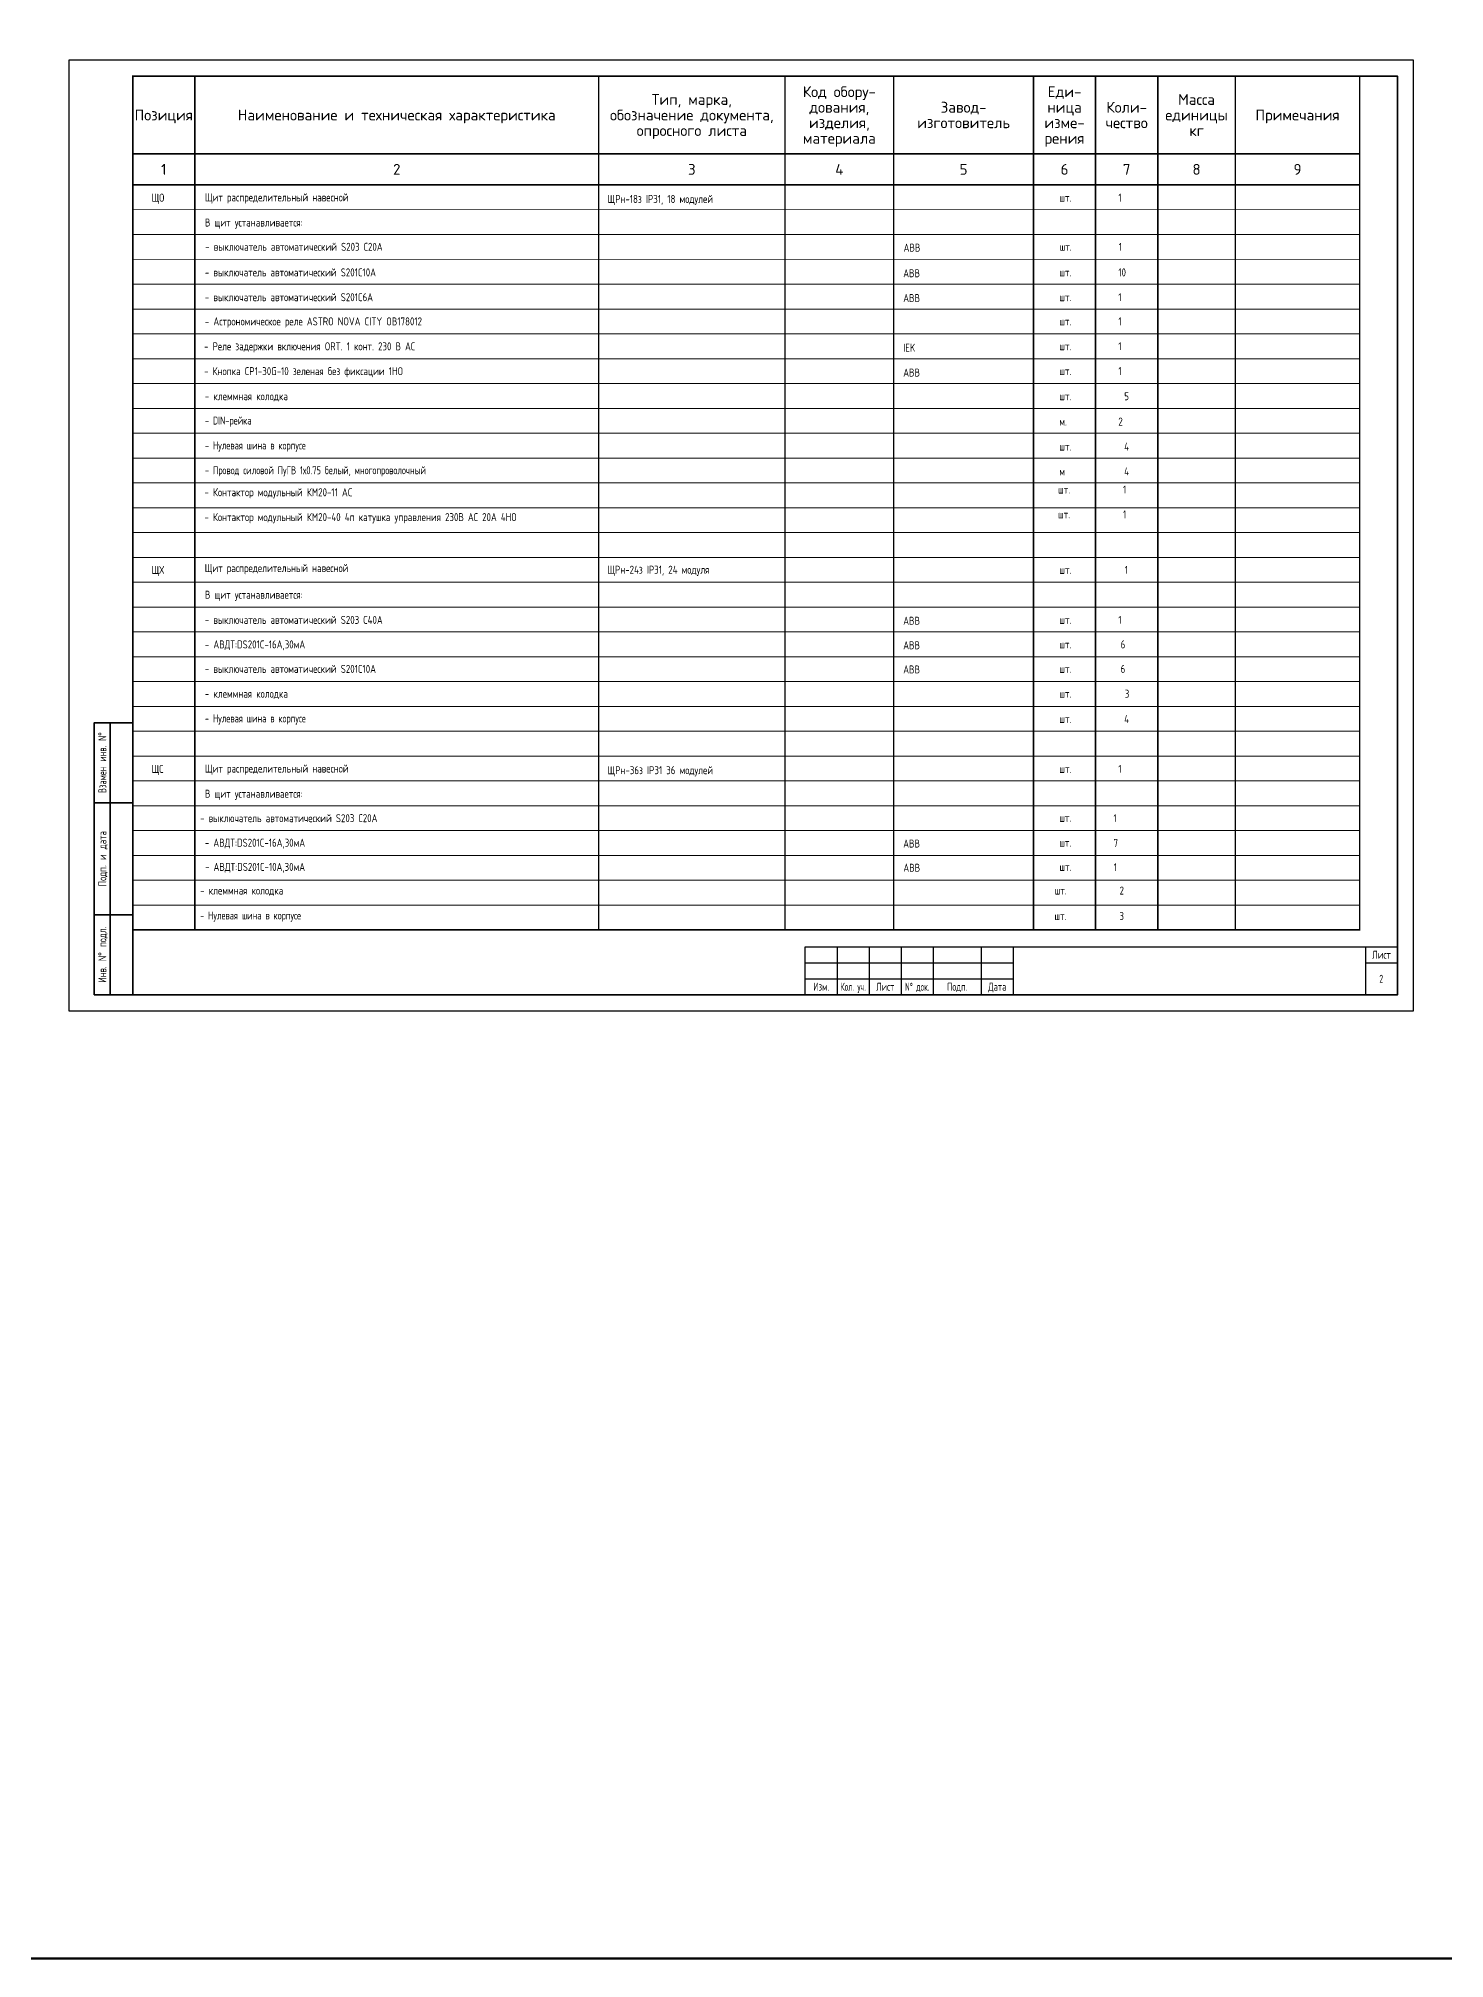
# Model space of a CAD drawing. Header units: metres. Extents: x -1525 to -1043, y -1331 to -1144.
# Drawn here: x -1416.9 to -1373, y -1331 to -1271 of the extents above; entities that cross this region are included whole.
import ezdxf
from ezdxf.enums import TextEntityAlignment as Align

# ---------------------------------------------------------------- set-up
doc = ezdxf.new("R2010")
doc.units = ezdxf.units.M
doc.header["$MEASUREMENT"] = 0
doc.layers.add('ЭЛЕКТРИК', color=7, linetype='Continuous')
doc.layers.add('ЭО_схема', color=250, linetype='Continuous')
doc.layers.add('ЭС', color=5, linetype='Continuous', lineweight=30)
doc.styles.add('-ISOCPEUR-', font='isocpeur.ttf')
doc.styles.get("Standard").update_dxf_attribs({"font": 'txt.shx', "width": 0.8, "height": 0.0025})
doc.styles.add('Times', font='CS_Gost2304.shx')

# ---------------------------------------------------------------- blocks, each defined once
blk = doc.blocks.new('*U72')
at = {"const_width": 0.5}
blk.add_lwpolyline([(0, 0), (-395, 0), (-395, -35), (0, -35)], close=True, dxfattribs=at)
for points, const_width in [([(-375, 0), (-375, -35)], 0.5), ([(-245, 0), (-245, -35)], 0.5), ([(-185, 0), (-185, -35)], 0.5), ([(-150, 0), (-150, -35)], 0.5), ([(-105, 0), (-105, -35)], 0.5), ([(-85, 0), (-85, -35)], 0.5), ([(-65, 0), (-65, -35)], 0.5), ([(-40, 0), (-40, -35)], 0.5), ([(-395, -25), (0, -25)], 0.5), ([(0, -35), (0, -275), (-395, -275), (-395, -35)], 0.5), ([(-375, -35), (-375, -275)], 0.5), ([(-245, -35), (-245, -275)], 0.5), ([(-185, -35), (-185, -275)], 0.5), ([(-150, -35), (-150, -275)], 0.5), ([(-105, -35), (-105, -275)], 0.5), ([(-85, -35), (-85, -275)], 0.5), ([(-65, -35), (-65, -275)], 0.5), ([(-40, -35), (-40, -275)], 0.5), ([(0, -43), (-395, -43)], 0.3), ([(0, -51), (-395, -51)], 0.3), ([(0, -59), (-395, -59)], 0.3), ([(0, -67), (-395, -67)], 0.3), ([(0, -75), (-395, -75)], 0.3), ([(0, -83), (-395, -83)], 0.3), ([(0, -91), (-395, -91)], 0.3), ([(0, -99), (-395, -99)], 0.3), ([(0, -107), (-395, -107)], 0.3), ([(0, -115), (-395, -115)], 0.3), ([(0, -123), (-395, -123)], 0.3), ([(0, -131), (-395, -131)], 0.3), ([(0, -139), (-395, -139)], 0.3), ([(0, -147), (-395, -147)], 0.3), ([(0, -155), (-395, -155)], 0.3), ([(0, -163), (-395, -163)], 0.3), ([(0, -171), (-395, -171)], 0.3), ([(0, -179), (-395, -179)], 0.3), ([(0, -187), (-395, -187)], 0.3), ([(0, -195), (-395, -195)], 0.3), ([(0, -203), (-395, -203)], 0.3), ([(0, -211), (-395, -211)], 0.3), ([(0, -219), (-395, -219)], 0.3), ([(0, -227), (-395, -227)], 0.3), ([(0, -235), (-395, -235)], 0.3), ([(0, -243), (-395, -243)], 0.3), ([(0, -251), (-395, -251)], 0.3), ([(0, -259), (-395, -259)], 0.3), ([(0, -267), (-395, -267)], 0.3), ([(0, -275), (-395, -275)], 0.3)]:
    blk.add_lwpolyline(points, dxfattribs=dict(const_width=const_width))
at = {"style": '-ISOCPEUR-'}
for s, p in [('Тип, марка,', (-215, -7.5)), ('Код обору-', (-167.5, -5)), ('Еди-', (-95, -5)), ('Масса', (-52.5, -7.5)), ('Позиция', (-385, -12.5)), ('Наименование и техническая характеристика', (-310, -12.5)), ('обозначение документа,', (-215, -12.5)), ('дования,', (-167.5, -10)), ('Завод-', (-127.5, -10)), ('ница', (-95, -10)), ('Коли-', (-75, -10)), ('единицы', (-52.5, -12.5)), ('Примечания', (-20, -12.5)), ('опросного листа', (-215, -17.5)), ('изделия,', (-167.5, -15)), ('изготовитель', (-127.5, -15)), ('изме-', (-95, -15)), ('чество', (-75, -15)), ('кг', (-52.5, -17.5)), ('материала', (-167.5, -20)), ('рения', (-95, -20)), ('1', (-385, -30)), ('2', (-310, -30)), ('3', (-215, -30)), ('4', (-167.5, -30)), ('5', (-127.5, -30)), ('6', (-95, -30)), ('7', (-75, -30)), ('8', (-52.5, -30)), ('9', (-20, -30))]:
    blk.add_text(s, height=3.5, dxfattribs=at).set_placement(p, align=Align.MIDDLE_CENTER)

msp = doc.modelspace()

# ---------------------------------------------------------------- linework, layer by layer
at = {"layer": 'ЭО_схема'}
msp.add_lwpolyline([(-1415.98150808, -1301.40828055), (-1373.98150808, -1301.40828055), (-1373.98150808, -1271.70828055), (-1415.98150808, -1271.70828055)], close=True, dxfattribs=at)
at = {"layer": 'ЭО_схема', "lineweight": 35}
msp.add_lwpolyline([(-1413.98150808, -1300.90828055), (-1374.48150808, -1300.90828055), (-1374.48150808, -1272.20828055), (-1413.98150808, -1272.20828055)], close=True, dxfattribs=at)
for points in [[(-1413.98150808, -1300.90828055), (-1415.18150808, -1300.90828055), (-1415.18150808, -1298.40828055), (-1415.18150808, -1294.90828055), (-1415.18150808, -1292.40828055), (-1413.98150808, -1292.40828055)], [(-1414.68150808, -1300.90828055), (-1414.68150808, -1292.40828055)], [(-1415.18150808, -1294.90828055), (-1413.98150808, -1294.90828055)], [(-1415.18150808, -1298.40828055), (-1413.98150808, -1298.40828055)]]:
    msp.add_lwpolyline(points, dxfattribs=at)
at = {"layer": 'ЭО_схема', "lineweight": 25}
for points in [[(-1392.98150808, -1300.90828055), (-1392.98150808, -1299.40828055), (-1374.48150808, -1299.40828055)], [(-1391.98150808, -1299.40828055), (-1391.98150808, -1300.90828055)], [(-1390.98150808, -1299.40828055), (-1390.98150808, -1300.90828055)], [(-1389.98150808, -1299.40828055), (-1389.98150808, -1300.90828055)], [(-1388.98150808, -1299.40828055), (-1388.98150808, -1300.90828055)], [(-1387.48150808, -1299.40828055), (-1387.48150808, -1300.90828055)], [(-1386.48150808, -1299.40828055), (-1386.48150808, -1300.90828055)], [(-1375.48150808, -1299.40828055), (-1375.48150808, -1300.90828055)], [(-1392.98150808, -1299.90828055), (-1386.48150808, -1299.90828055)], [(-1375.48150808, -1299.90828055), (-1374.48150808, -1299.90828055)], [(-1392.98150808, -1300.40828055), (-1386.48150808, -1300.40828055)]]:
    msp.add_lwpolyline(points, dxfattribs=at)
at = {"layer": 'ЭС', "color": 1, "linetype": 'Continuous', "lineweight": 50}
msp.add_lwpolyline([(-1524.88347961, -1151.42392904), (-1222.21742353, -1151.42392904), (-1222.21742353, -1331.02456139), (-1524.88347961, -1331.02456139)], close=True, dxfattribs=at)

# ---------------------------------------------------------------- block references
at = {"layer": 'ЭО_схема', "color": 0, "linetype": 'Continuous', "xscale": 0.097, "yscale": 0.097, "zscale": 0.097}
msp.add_blockref('*U72', (-1375.66650808, -1272.20828055), dxfattribs=at)

# ---------------------------------------------------------------- texts
at = {"layer": 'ЭЛЕКТРИК', "color": 0, "linetype": 'Continuous', "style": 'Times'}
for s, p in [('- Контактор модульный КМ20-11 AC', (-1411.73964391, -1285.33375024)), ('шт.', (-1385.08199076, -1285.24937018)), ('1', (-1383.05608981, -1285.24937018)), ('- Контактор модульный КМ20-40 4п катушка управления 230В АС 20А 4НО', (-1411.73964391, -1286.10975024)), ('шт.', (-1385.08199076, -1286.02537018)), ('1', (-1383.05608981, -1286.02537018)), ('- выключатель автоматический S203 С20A ', (-1411.87884768, -1295.51668211)), ('1', (-1383.35240006, -1295.51668211)), ('7', (-1383.35240006, -1296.29268211)), ('1', (-1383.34691427, -1297.04887628)), ('- клеммная колодка', (-1411.87336189, -1297.77748757)), ('шт.', (-1385.18932932, -1297.77748757)), ('2', (-1383.16342837, -1297.77748757)), ('3', (-1383.16891416, -1298.5732934)), ('шт.', (-1385.19481511, -1298.5732934))]:
    msp.add_text(s, height=0.25, dxfattribs=at).set_placement(p)
at = {"layer": 'ЭЛЕКТРИК', "color": 0, "linetype": 'Continuous', "style": 'Times', "width": 0.78}
msp.add_text('- Нулевая шина в корпусе ', height=0.25, dxfattribs=at).set_placement((-1411.87884768, -1298.55660092))
at = {"layer": 'ЭО_схема', "color": 0, "linetype": 'Continuous', "style": 'Times'}
for s, p in [('ЩО', (-1413.39417591, -1276.12916264)), ('шт.', (-1385.04357385, -1276.12916264)), ('- выключатель автоматический S203 С20A ', (-1411.71643166, -1277.66395233)), ('шт.', (-1385.0323991, -1277.66395233)), ('- выключатель автоматический S201C10A ', (-1411.72760642, -1278.46300145)), ('шт.', (-1385.04357385, -1278.46300145)), ('- выключатель автоматический S201C6A ', (-1411.72760642, -1279.23900145)), ('шт.', (-1385.04357385, -1279.23900145)), ('- Астрономическое реле ASTRO NOVA CITY OB178012 ', (-1411.72760642, -1279.99445015)), ('шт.', (-1385.04357385, -1279.99445015)), ('- Реле задержки включения ORT. 1 конт. 230 В AС', (-1411.75318271, -1280.77355011)), ('шт.', (-1385.04357385, -1280.77045015)), ('- Кнопка CP1-30G-10 зеленая без фиксации 1HO', (-1411.75318271, -1281.54955011)), ('шт.', (-1385.04357385, -1281.54645015)), ('5', (-1383.0176729, -1282.33276469)), ('- клеммная колодка', (-1411.72760642, -1282.33276469)), ('шт.', (-1385.04357385, -1282.33276469)), ('м.', (-1385.04357385, -1283.12495859)), ('шт.', (-1385.04357385, -1283.90620766)), ('4', (-1383.0176729, -1283.90620766)), ('м', (-1385.04357385, -1284.68220766)), ('4', (-1383.0176729, -1284.68220766)), ('ЩХ', (-1413.39417591, -1287.75892588)), ('1', (-1383.00047852, -1287.75892588)), ('шт.', (-1385.04357385, -1287.75892588)), ('- выключатель автоматический S203 С40A ', (-1411.72760642, -1289.32116264)), ('шт.', (-1385.04357385, -1289.32116264)), ('- АВДТ:DS201C-16А,30мА ', (-1411.72760642, -1290.08692588)), ('шт.', (-1385.04357385, -1290.08692588)), ('6', (-1383.13007472, -1290.08692588)), ('- выключатель автоматический S201C10A ', (-1411.72760642, -1290.85195059)), ('шт.', (-1385.04357385, -1290.85195059)), ('6', (-1383.1321811, -1290.85195059)), ('- клеммная колодка', (-1411.72760642, -1291.62795059)), ('шт.', (-1385.04357385, -1291.62795059)), ('3', (-1383.00047852, -1291.62795059)), ('шт.', (-1385.04357385, -1292.41492588)), ('4', (-1383.0176729, -1292.41492588)), ('ЩС', (-1413.39417591, -1293.97716264)), ('шт.', (-1385.04357385, -1293.97716264)), ('шт.', (-1385.04472958, -1295.50687825)), ('- АВДТ:DS201C-16А,30мА ', (-1411.72876215, -1296.28287825)), ('шт.', (-1385.04472958, -1296.28287825)), ('- АВДТ:DS201C-10А,30мА ', (-1411.72327636, -1297.03907242)), ('шт.', (-1385.03924379, -1297.03907242))]:
    msp.add_text(s, height=0.25, dxfattribs=at).set_placement(p)
at = {"layer": 'ЭО_схема', "linetype": 'Continuous', "style": 'Times'}
for s, p in [('Щит распределительный навесной', (-1411.72760642, -1276.11892588)), ('В щит устанавливается:', (-1411.72760642, -1276.90516264)), ('Щит распределительный навесной', (-1411.73374896, -1287.70177158)), ('В щит устанавливается:', (-1411.72760642, -1288.53492588)), ('Щит распределительный навесной', (-1411.72760642, -1293.96692588)), ('В щит устанавливается:', (-1411.72760642, -1294.75316264))]:
    msp.add_text(s, height=0.25, dxfattribs=at).set_placement(p)
at = {"layer": 'ЭО_схема', "style": 'Times'}
for s, p in [('ЩРн-18з IP31, 18 модулей ', (-1399.15624796, -1276.16964574)), ('ABB', (-1389.90744589, -1277.69059552)), ('ABB', (-1389.91862064, -1278.48964464)), ('ABB', (-1389.91862064, -1279.26564464)), ('IEK', (-1389.91862064, -1280.81764464)), ('ABB', (-1389.91862064, -1281.59364464)), ('ЩРн-24з IP31, 24 модуля ', (-1399.1623905, -1287.75249144)), ('ABB', (-1389.91862064, -1289.34780584)), ('ABB', (-1389.91862064, -1290.11356907)), ('ABB', (-1389.91862064, -1290.86956907)), ('ЩРн-36з IP31 36 модулей', (-1399.15624796, -1294.01764574)), ('ABB', (-1389.91977637, -1296.30952144)), ('ABB', (-1389.91429058, -1297.06571561))]:
    msp.add_text(s, height=0.25, dxfattribs=at).set_placement(p)
at = {"layer": 'ЭО_схема', "color": 7, "linetype": 'Continuous', "style": 'Times'}
for s, p in [('1', (-1383.2011588, -1276.12916264)), ('1', (-1383.18998405, -1277.66395233)), ('10', (-1383.2011588, -1278.46300145)), ('1', (-1383.2011588, -1279.23900145)), ('1', (-1383.2011588, -1279.99445015)), ('1', (-1383.2011588, -1280.77045015)), ('1', (-1383.2011588, -1281.54645015)), ('2', (-1383.2011588, -1283.12495859)), ('1', (-1383.2011588, -1289.32116264)), ('1', (-1383.2011588, -1293.97716264))]:
    msp.add_text(s, height=0.25, dxfattribs=at).set_placement(p)
at = {"layer": 'ЭО_схема', "color": 0, "linetype": 'Continuous', "style": 'Times', "width": 0.78}
for s, p in [('- DIN-рейка ', (-1411.72760642, -1283.09207221)), ('- Нулевая шина в корпусе ', (-1411.72760642, -1283.8694179)), ('- Провод силовой ПуГВ 1х0.75 белый, многопроволочный', (-1411.72760642, -1284.6454179)), ('- Нулевая шина в корпусе ', (-1411.72760642, -1292.3982334))]:
    msp.add_text(s, height=0.25, dxfattribs=at).set_placement(p)
at = {"layer": 'ЭО_схема', "lineweight": -3}
for s, width, p in [('Взамен инв. N°', 0.7, (-1414.93150808, -1293.65828055)), ('Подп. и дата', 0.75, (-1414.93150808, -1296.65828055)), ('Инв. N° подл.', 0.75, (-1414.93150808, -1299.65828055))]:
    msp.add_text(s, height=0.25, rotation=90, dxfattribs=dict(at, width=width)).set_placement(p, align=Align.MIDDLE_CENTER)
at = {"layer": 'ЭО_схема', "lineweight": 25, "width": 0.75}
msp.add_text('Лист', height=0.25, dxfattribs=at).set_placement((-1374.98150808, -1299.65828055), align=Align.MIDDLE_CENTER)
at = {"layer": 'ЭО_схема', "lineweight": 25, "ltscale": 100, "style": 'Times'}
for s, width, p in [('Изм.', 0.9, (-1392.48150808, -1300.65828055)), ('Кол. уч.', 0.7, (-1391.48150808, -1300.65828055)), ('Лист', 0.9, (-1390.48150808, -1300.65828055)), ('N° док.', 0.7, (-1389.48150808, -1300.65828055)), ('Подп.', 0.9, (-1388.23150808, -1300.65828055)), ('Дата', 0.9, (-1386.98150808, -1300.65828055))]:
    msp.add_text(s, height=0.25, dxfattribs=dict(at, width=width)).set_placement(p, align=Align.MIDDLE_CENTER)
at = {"layer": 'ЭО_схема', "lineweight": 25, "ltscale": 100, "style": 'Times', "width": 0.7}
msp.add_text('2', height=0.25, dxfattribs=at).set_placement((-1375.04859215, -1300.53453239))

doc.saveas('drawing.dxf')
